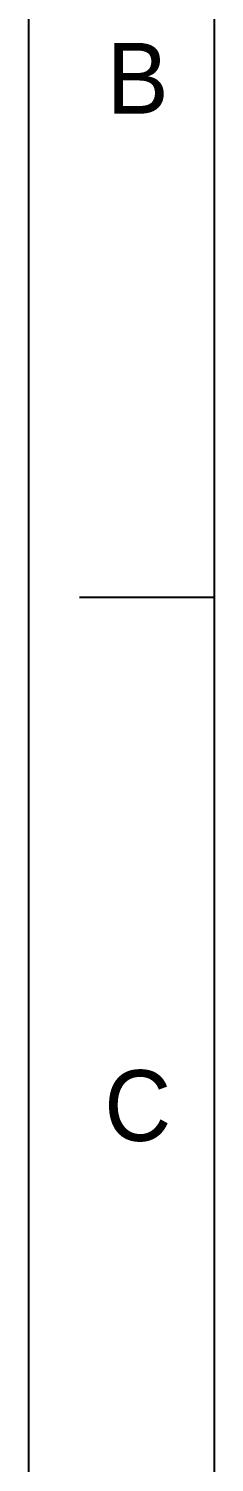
# Model space of a CAD drawing. Extents: x 10170 to 11010, y -16669 to -16075.
# Drawn here: x 10169.9 to 10189.9, y -16410.2 to -16255.8 of the extents above; entities that cross this region are included whole.
import ezdxf

# ---------------------------------------------------------------- set-up
doc = ezdxf.new("R2010")
doc.units = 0
doc.header["$MEASUREMENT"] = 0
doc.layers.get('0').update_dxf_attribs({"linetype": 'CONTINUOUS'})
doc.styles.get("Standard").update_dxf_attribs({"font": 'Gulim.ttf'})

msp = doc.modelspace()

# ---------------------------------------------------------------- linework, layer by layer
at = {"color": 7, "linetype": 'Continuous'}
for p, q in [((10169.86116, -16669.47442), (10169.86116, -16075.4746)), ((10189.86115, -16095.47459), (10189.86115, -16649.47443)), ((10189.86106, -16317.07459), (10175.32504, -16317.07459))]:
    msp.add_line(p, q, dxfattribs=at)

# ---------------------------------------------------------------- texts
at = {"char_height": 7.62383, "attachment_point": 5}
for s, insert in [('B', (10181.60827, -16261.1644)), ('C', (10181.60827, -16371.85263))]:
    msp.add_mtext_dynamic_manual_height_columns(s, width=10, gutter_width=12.5, heights=[0], dxfattribs=dict(at, insert=insert))

doc.saveas('drawing.dxf')
